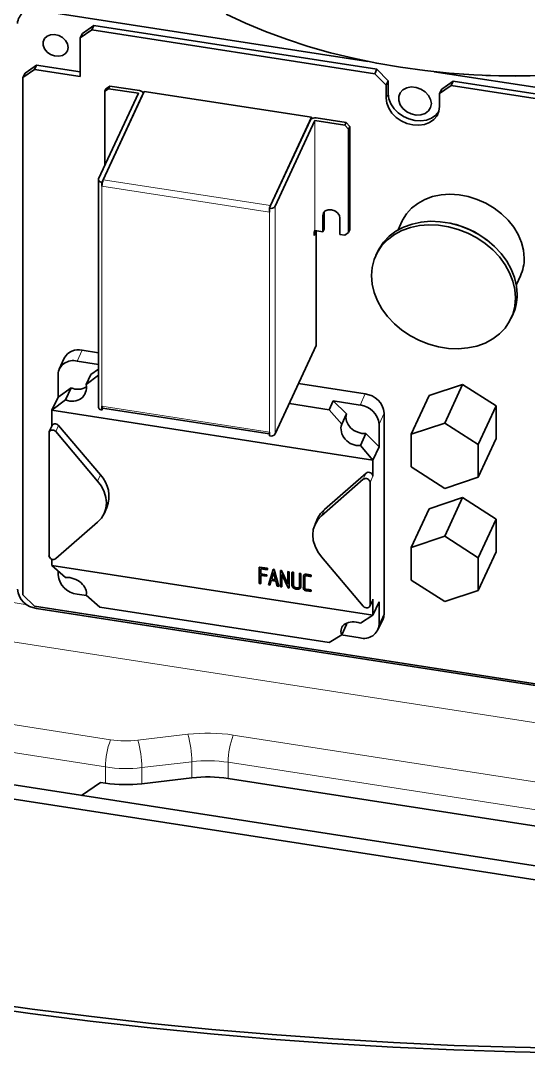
# Paper-space layout 'Blatt1' of a CAD drawing. Header units: millimetres. Extents: x 0 to 1189, y 0 to 841.
# Drawn here: x 917.9 to 943.5, y 360.8 to 412.9 of the extents above; entities that cross this region are included whole.
import ezdxf

# ---------------------------------------------------------------- set-up
doc = ezdxf.new("R2010")
doc.units = ezdxf.units.MM

psp = doc.layouts.new('Blatt1')

# ---------------------------------------------------------------- linework, layer by layer
at = {"color": 7, "linetype": 'Continuous', "lineweight": 35}
for p, q in [((918.681, 413.434), (935.42, 410.844)), ((920.999, 412.259), (921.579, 412.659)), ((921.579, 412.659), (921.475, 412.436)), ((935.874, 410.448), (921.579, 412.659)), ((921.475, 412.436), (920.895, 412.036)), ((920.895, 412.036), (920.999, 412.259)), ((920.895, 412.036), (920.895, 410.076)), ((935.771, 410.225), (921.475, 412.436)), ((918.101, 410.257), (918.681, 410.658)), ((918.681, 410.658), (918.577, 410.434)), ((920.895, 410.315), (918.681, 410.658)), ((935.771, 410.225), (935.874, 410.448)), ((935.874, 410.448), (936.454, 409.868)), ((918.577, 410.434), (917.998, 410.034)), ((917.998, 410.034), (918.101, 410.257)), ((917.998, 410.034), (917.998, 383.905)), ((920.895, 410.076), (918.577, 410.434)), ((936.35, 409.645), (935.771, 410.225)), ((938.777, 410.325), (951.897, 408.296)), ((922.321, 409.467), (922.128, 409.334)), ((922.128, 409.334), (922.19, 409.467)), ((922.19, 409.467), (922.383, 409.601)), ((922.383, 409.601), (922.321, 409.467)), ((922.321, 409.467), (923.827, 409.234)), ((922.383, 409.601), (923.889, 409.368)), ((936.454, 409.868), (936.35, 409.645)), ((936.35, 409.645), (936.35, 408.992)), ((936.454, 409.868), (936.454, 409.215)), ((939.634, 409.627), (939.055, 409.227)), ((939.055, 409.227), (939.158, 409.45)), ((939.158, 409.45), (939.738, 409.85)), ((939.738, 409.85), (939.634, 409.627)), ((956.828, 406.967), (939.634, 409.627)), ((956.931, 407.19), (939.738, 409.85)), ((921.819, 404.907), (923.828, 409.234)), ((922.051, 404.871), (924.059, 409.198)), ((924.122, 409.332), (922.052, 404.871)), ((922.128, 405.571), (922.128, 409.334)), ((924.068, 409.214), (924.068, 409.234)), ((932.582, 408.023), (924.122, 409.332)), ((939.055, 408.573), (939.055, 409.227)), ((930.512, 403.562), (932.582, 408.023)), ((932.521, 407.889), (930.513, 403.562)), ((932.753, 407.853), (930.745, 403.526)), ((932.582, 408.023), (932.582, 407.951)), ((932.753, 407.853), (934.26, 407.62)), ((932.815, 407.987), (934.322, 407.754)), ((934.26, 407.62), (934.322, 407.754)), ((934.453, 407.427), (934.26, 407.62)), ((934.322, 407.754), (934.515, 407.561)), ((934.515, 407.561), (934.453, 407.427)), ((934.453, 407.427), (934.453, 402.201)), ((934.515, 407.561), (934.515, 402.335)), ((921.811, 404.871), (921.811, 393.374)), ((922.052, 404.871), (921.989, 404.737)), ((921.989, 404.541), (921.989, 404.737)), ((922.052, 404.87), (922.052, 404.871)), ((921.99, 404.542), (921.989, 404.541)), ((921.989, 404.541), (921.99, 404.541)), ((930.512, 403.562), (930.45, 403.428)), ((930.45, 403.428), (930.45, 403.232)), ((930.45, 403.255), (930.45, 403.232)), ((930.45, 403.233), (930.45, 403.232)), ((930.45, 403.232), (930.45, 403.232)), ((930.512, 403.562), (930.506, 403.549)), ((933.215, 403.241), (933.211, 403.19)), ((933.211, 403.19), (933.211, 402.373)), ((933.149, 403.056), (933.149, 402.24)), ((934.018, 402.105), (934.018, 402.922)), ((937.168, 402.786), (936.961, 402.341)), ((932.753, 402.301), (932.711, 402.211)), ((932.711, 402.048), (932.815, 402.271)), ((932.711, 402.211), (932.711, 402.048)), ((932.815, 402.271), (932.744, 402.282)), ((933.149, 402.24), (932.753, 402.301)), ((932.815, 396.49), (932.815, 402.271)), ((933.211, 402.373), (933.149, 402.24)), ((934.26, 402.068), (934.018, 402.105)), ((934.26, 402.068), (934.453, 402.201)), ((934.453, 402.201), (934.515, 402.335)), ((935.914, 401.226), (935.832, 401.048)), ((942.93, 399.571), (943.136, 400.016)), ((942.671, 397.874), (942.754, 398.052)), ((930.745, 392.03), (932.815, 396.49)), ((920.085, 395.866), (919.826, 395.308)), ((921.811, 396.135), (920.992, 396.261)), ((921.811, 395.537), (920.733, 395.704)), ((919.767, 395.037), (919.767, 393.894)), ((921.185, 394.526), (921.422, 395.036)), ((921.811, 394.998), (921.185, 394.526)), ((921.422, 395.036), (921.811, 395.305)), ((919.767, 393.894), (920.431, 394.352)), ((920.431, 394.352), (920.15, 393.747)), ((935.288, 394.05), (931.924, 394.57)), ((940.214, 394.53), (938.524, 393.966)), ((939.308, 392.578), (940.214, 394.53)), ((941.904, 393.443), (940.214, 394.53)), ((919.457, 393.224), (919.767, 393.894)), ((937.618, 392.015), (938.524, 393.966)), ((920.15, 393.747), (919.457, 393.224)), ((921.99, 393.436), (921.989, 393.436)), ((921.989, 393.24), (921.989, 393.436)), ((922.031, 393.33), (921.989, 393.24)), ((922.015, 393.333), (930.45, 392.028)), ((931.458, 393.567), (933.47, 393.256)), ((933.47, 393.256), (933.677, 393.702)), ((933.47, 393.256), (934.104, 392.528)), ((935.029, 393.492), (933.677, 393.702)), ((933.677, 393.702), (934.341, 393.038)), ((940.999, 391.492), (941.904, 393.443)), ((941.904, 391.793), (941.904, 393.443)), ((919.457, 393.224), (935.684, 390.714)), ((919.457, 393.224), (919.457, 392.436)), ((934.341, 393.038), (934.104, 392.528)), ((936.254, 382.959), (936.254, 393.084)), ((919.469, 392.461), (919.324, 392.149)), ((921.913, 389.964), (919.799, 392.458)), ((935.995, 391.383), (935.995, 392.527)), ((939.308, 392.578), (937.618, 392.015)), ((940.999, 391.492), (939.308, 392.578)), ((919.312, 392.095), (919.312, 385.891)), ((921.768, 389.652), (919.654, 392.146)), ((930.45, 392.128), (930.45, 391.931)), ((930.45, 392.128), (930.45, 392.128)), ((930.45, 392.128), (930.45, 392.107)), ((935.05, 391.442), (935.331, 392.047)), ((935.331, 392.047), (935.995, 391.383)), ((937.618, 392.015), (937.618, 390.365)), ((940.999, 389.842), (941.904, 391.793)), ((935.05, 391.442), (935.684, 390.714)), ((935.995, 391.383), (935.684, 390.714)), ((940.999, 389.842), (940.999, 391.492)), ((935.684, 389.897), (935.684, 390.714)), ((937.618, 390.365), (939.308, 389.278)), ((935.197, 389.742), (933.083, 387.902)), ((935.342, 390.054), (933.228, 388.214)), ((935.539, 383.38), (935.539, 389.585)), ((939.308, 389.278), (940.999, 389.842)), ((940.214, 388.814), (938.524, 388.251)), ((939.308, 386.862), (940.214, 388.814)), ((941.904, 387.728), (940.214, 388.814)), ((922.092, 388.001), (922.237, 388.314)), ((937.618, 386.299), (938.524, 388.251)), ((919.654, 385.734), (921.768, 387.574)), ((932.904, 387.786), (932.759, 387.474)), ((940.999, 385.776), (941.904, 387.728)), ((941.904, 386.078), (941.904, 387.728)), ((939.308, 386.862), (937.618, 386.299)), ((940.999, 385.776), (939.308, 386.862)), ((937.618, 386.299), (937.618, 384.649)), ((940.999, 384.126), (941.904, 386.078)), ((919.457, 385.71), (919.457, 385.386)), ((933.083, 385.823), (935.197, 383.329)), ((940.999, 384.126), (940.999, 385.776)), ((919.457, 385.386), (935.684, 382.875)), ((919.457, 385.386), (920.15, 384.785)), ((919.767, 385.117), (919.767, 384.912)), ((929.937, 385.297), (929.942, 385.308)), ((929.937, 385.297), (930.342, 385.234)), ((929.937, 384.48), (929.937, 385.297)), ((929.942, 385.308), (930.347, 385.245)), ((930.342, 385.175), (930.007, 385.227)), ((930.007, 385.227), (930.007, 384.949)), ((930.007, 384.949), (930.012, 384.96)), ((930.007, 384.949), (930.324, 384.9)), ((930.324, 384.841), (930.007, 384.89)), ((930.007, 384.89), (930.007, 384.469)), ((930.012, 385.226), (930.012, 384.96)), ((930.012, 384.96), (930.329, 384.911)), ((930.012, 384.889), (930.012, 384.481)), ((930.324, 384.9), (930.329, 384.911)), ((930.324, 384.9), (930.324, 384.841)), ((930.329, 384.911), (930.329, 384.852)), ((930.342, 385.234), (930.347, 385.245)), ((930.342, 385.234), (930.342, 385.175)), ((930.342, 385.175), (930.347, 385.187)), ((930.347, 385.245), (930.347, 385.187)), ((930.403, 384.411), (930.638, 385.188)), ((930.662, 385.036), (930.567, 384.692)), ((930.663, 385.032), (930.572, 384.703)), ((930.638, 385.188), (930.644, 385.199)), ((930.638, 385.188), (930.691, 385.18)), ((930.644, 385.199), (930.696, 385.191)), ((930.761, 384.662), (930.662, 385.036)), ((930.691, 385.18), (930.696, 385.191)), ((930.691, 385.18), (930.914, 384.332)), ((930.696, 385.191), (930.919, 384.343)), ((931.006, 385.131), (931.011, 385.142)), ((931.006, 384.316), (931.006, 385.131)), ((931.006, 385.131), (931.061, 385.122)), ((931.011, 385.142), (931.066, 385.133)), ((931.061, 385.122), (931.066, 385.133)), ((931.061, 385.122), (931.377, 384.443)), ((931.066, 385.133), (931.377, 384.465)), ((931.392, 384.256), (931.077, 384.936)), ((931.077, 384.936), (931.077, 384.305)), ((931.082, 384.924), (931.082, 384.316)), ((931.377, 385.074), (931.382, 385.085)), ((931.377, 384.443), (931.377, 385.074)), ((931.377, 385.074), (931.45, 385.063)), ((931.382, 385.085), (931.455, 385.074)), ((931.45, 385.063), (931.455, 385.074)), ((931.45, 385.063), (931.45, 384.247)), ((931.455, 385.074), (931.455, 384.259)), ((931.588, 385.041), (931.593, 385.052)), ((931.588, 385.041), (931.656, 385.031)), ((931.593, 385.052), (931.662, 385.042)), ((931.656, 385.031), (931.662, 385.042)), ((931.966, 384.983), (931.971, 384.994)), ((931.966, 384.983), (932.035, 384.972)), ((931.971, 384.994), (932.041, 384.983)), ((932.035, 384.972), (932.041, 384.983)), ((932.563, 384.891), (932.568, 384.902)), ((932.563, 384.891), (932.563, 384.831)), ((932.568, 384.902), (932.568, 384.842)), ((930.007, 384.469), (929.937, 384.48)), ((930.007, 384.469), (930.012, 384.481)), ((930.324, 384.841), (930.329, 384.852)), ((930.473, 384.4), (930.403, 384.411)), ((930.544, 384.635), (930.473, 384.4)), ((930.473, 384.4), (930.478, 384.411)), ((930.545, 384.635), (930.478, 384.411)), ((930.777, 384.599), (930.544, 384.635)), ((930.567, 384.692), (930.572, 384.703)), ((930.567, 384.692), (930.761, 384.662)), ((930.572, 384.703), (930.757, 384.674)), ((930.846, 384.343), (930.777, 384.599)), ((932.563, 384.831), (932.568, 384.842)), ((937.618, 384.649), (939.308, 383.562)), ((917.998, 383.905), (918.577, 383.325)), ((920.733, 383.946), (921.206, 383.873)), ((921.185, 383.89), (921.878, 383.29)), ((930.914, 384.332), (930.846, 384.343)), ((930.914, 384.332), (930.919, 384.343)), ((931.077, 384.305), (931.006, 384.316)), ((931.077, 384.305), (931.082, 384.316)), ((931.45, 384.247), (931.392, 384.256)), ((931.45, 384.247), (931.455, 384.259)), ((932.563, 384.134), (932.568, 384.145)), ((932.563, 384.134), (932.563, 384.075)), ((932.563, 384.075), (932.568, 384.086)), ((932.568, 384.145), (932.568, 384.086)), ((939.308, 383.562), (940.999, 384.126)), ((918.577, 383.325), (956.828, 377.409)), ((935.528, 383.326), (935.673, 383.638)), ((935.684, 382.875), (935.684, 383.693)), ((935.684, 382.875), (935.995, 383.545)), ((935.995, 382.401), (935.995, 383.545)), ((956.931, 377.305), (918.681, 383.222)), ((921.878, 383.29), (933.47, 381.497)), ((935.684, 382.875), (935.05, 382.481)), ((934.104, 381.892), (934.341, 382.402)), ((934.341, 382.402), (934.325, 382.468)), ((935.936, 382.13), (936.195, 382.687)), ((934.104, 381.892), (933.47, 381.497)), ((934.085, 381.88), (935.029, 381.734)), ((959.955, 367.741), (912.887, 375.022)), ((924, 374.365), (926.531, 374.664)), ((928.368, 374.632), (943.931, 372.225)), ((959.645, 367.072), (912.577, 374.353)), ((920.958, 373.773), (921.916, 374.435)), ((921.916, 374.435), (922.163, 374.397))]:
    psp.add_line(p, q, dxfattribs=at)
at = {"color": 8, "linetype": 'Continuous', "lineweight": 18}
for p, q in [((923.827, 409.234), (923.827, 409.233)), ((924.059, 409.196), (924.059, 409.198)), ((936.454, 409.215), (936.35, 408.992)), ((932.753, 407.853), (932.753, 402.301)), ((932.753, 402.301), (932.753, 407.853)), ((922.051, 404.871), (922.051, 404.871)), ((922.052, 404.871), (930.512, 403.562)), ((921.989, 393.436), (921.989, 404.541)), ((930.45, 403.232), (921.99, 404.541)), ((930.45, 403.232), (930.45, 392.128)), ((930.745, 403.526), (930.745, 392.03)), ((933.211, 403.19), (933.149, 403.056)), ((920.992, 396.261), (920.733, 395.704)), ((935.029, 393.492), (935.288, 394.05)), ((921.99, 393.436), (930.45, 392.128)), ((936.254, 393.084), (935.995, 392.527)), ((919.799, 392.458), (919.654, 392.146)), ((921.768, 389.652), (921.913, 389.964)), ((935.197, 389.742), (935.342, 390.054)), ((935.684, 389.897), (935.539, 389.585)), ((933.083, 387.902), (933.228, 388.214)), ((917.407, 383.527), (918.201, 383.404)), ((935.539, 383.38), (935.684, 383.693)), ((935.995, 382.401), (936.254, 382.959)), ((958.361, 375.212), (917.045, 381.603)), ((911.577, 378.265), (922.422, 376.587)), ((922.163, 375.213), (911.318, 376.891)), ((923.8, 376.564), (926.331, 376.863)), ((928.627, 376.823), (944.19, 374.416)), ((922.163, 374.397), (922.163, 375.213)), ((926.531, 375.48), (924, 375.181)), ((924, 375.181), (924, 374.365)), ((926.531, 374.664), (926.531, 375.48)), ((943.931, 373.041), (928.368, 375.449)), ((928.368, 375.449), (928.368, 374.632))]:
    psp.add_line(p, q, dxfattribs=at)
at = {"color": 7, "linetype": 'Continuous', "lineweight": 35, "flags": 128}
for points in [[(928.268, 413.236), (929.243, 412.779), (930.261, 412.353), (931.318, 411.962), (932.412, 411.605), (933.539, 411.284), (934.695, 411), (935.877, 410.754), (937.081, 410.547), (938.304, 410.379), (939.54, 410.251), (940.788, 410.163), (942.041, 410.116), (943.298, 410.109), (944.553, 410.143)], [(920.289, 411.552), (920.254, 411.381), (920.153, 411.24), (919.998, 411.143), (919.804, 411.101), (919.594, 411.119), (919.389, 411.194), (919.212, 411.319), (919.082, 411.48), (919.013, 411.66), (919.013, 411.839), (919.082, 411.997), (919.212, 412.118), (919.389, 412.188), (919.594, 412.2), (919.804, 412.153), (919.998, 412.051), (920.153, 411.906), (920.254, 411.734), (920.289, 411.552)], [(938.634, 408.714), (938.597, 408.514), (938.49, 408.343), (938.322, 408.216), (938.108, 408.144), (937.868, 408.135), (937.622, 408.189), (937.392, 408.301), (937.2, 408.46), (937.061, 408.654), (936.988, 408.865), (936.988, 409.073), (937.061, 409.261), (937.2, 409.412), (937.392, 409.512), (937.622, 409.553), (937.868, 409.53), (938.108, 409.447), (938.322, 409.309), (938.49, 409.131), (938.597, 408.926), (938.634, 408.714)], [(924.059, 409.198), (924.067, 409.225), (924.066, 409.252), (924.055, 409.278), (924.035, 409.303), (924.008, 409.325), (923.974, 409.344), (923.934, 409.358), (923.889, 409.368)], [(936.35, 408.992), (936.384, 408.732), (936.484, 408.475), (936.645, 408.233), (936.859, 408.019), (937.116, 407.843), (937.402, 407.715), (937.703, 407.639), (938.004, 407.622), (938.289, 407.662), (938.546, 407.758), (938.76, 407.906), (938.921, 408.098), (939.021, 408.324), (939.055, 408.573)], [(936.454, 409.215), (936.488, 408.955), (936.588, 408.698), (936.749, 408.456), (936.963, 408.242), (937.219, 408.066), (937.505, 407.938), (937.806, 407.862), (938.107, 407.845), (938.393, 407.885), (938.649, 407.981), (938.863, 408.129), (939.016, 408.308)], [(921.819, 404.907), (921.812, 404.88), (921.813, 404.853), (921.824, 404.826), (921.843, 404.802), (921.871, 404.78), (921.905, 404.761), (921.945, 404.747), (921.989, 404.737)], [(937.168, 402.786), (937.184, 402.82), (937.381, 403.145), (937.637, 403.432), (937.946, 403.676), (938.303, 403.872), (938.699, 404.015), (939.126, 404.103), (939.575, 404.132), (940.036, 404.104), (940.499, 404.018), (940.956, 403.876), (941.395, 403.681), (941.807, 403.438), (942.185, 403.152), (942.519, 402.828), (942.802, 402.474), (943.029, 402.096), (943.195, 401.705), (943.296, 401.306), (943.33, 400.91)], [(934.018, 402.922), (933.985, 403.067), (933.891, 403.201), (933.75, 403.303), (933.584, 403.356), (933.417, 403.354), (933.276, 403.296), (933.182, 403.192), (933.149, 403.056)], [(935.914, 401.226), (935.994, 401.382), (936.223, 401.72), (936.509, 402.019), (936.848, 402.273), (937.234, 402.479), (937.659, 402.632), (938.115, 402.728), (938.593, 402.768), (939.086, 402.749), (939.583, 402.672), (940.075, 402.539), (940.553, 402.351), (941.009, 402.113), (941.434, 401.829), (941.82, 401.505), (942.159, 401.145), (942.445, 400.757), (942.674, 400.349), (942.841, 399.927), (942.942, 399.5), (942.976, 399.076)], [(942.893, 398.898), (942.859, 398.484), (942.758, 398.088), (942.591, 397.718), (942.363, 397.38), (942.076, 397.081), (941.737, 396.827), (941.351, 396.621), (940.927, 396.468), (940.471, 396.372), (939.992, 396.332), (939.5, 396.351), (939.003, 396.428), (938.51, 396.561), (938.032, 396.749), (937.576, 396.987), (937.151, 397.271), (936.766, 397.596), (936.426, 397.955), (936.14, 398.343), (935.911, 398.751), (935.745, 399.173), (935.644, 399.6), (935.61, 400.024), (935.644, 400.438), (935.745, 400.834), (935.911, 401.204), (936.14, 401.542), (936.426, 401.84), (936.766, 402.095), (937.151, 402.301), (937.576, 402.453), (938.032, 402.55), (938.51, 402.589), (939.003, 402.57), (939.5, 402.494), (939.992, 402.36), (940.471, 402.173), (940.927, 401.935), (941.351, 401.651), (941.737, 401.326), (942.076, 400.967), (942.363, 400.579), (942.591, 400.171), (942.758, 399.749), (942.859, 399.322), (942.893, 398.898)], [(921.989, 393.24), (921.945, 393.25), (921.905, 393.264), (921.871, 393.283), (921.843, 393.305), (921.824, 393.33), (921.813, 393.356), (921.811, 393.374)], [(935.331, 392.047), (935.122, 392.057), (934.913, 392.113), (934.719, 392.212), (934.552, 392.346), (934.423, 392.507), (934.342, 392.684), (934.314, 392.865), (934.341, 393.038)], [(919.654, 392.146), (919.61, 392.186), (919.556, 392.215), (919.498, 392.229), (919.44, 392.229), (919.388, 392.213), (919.347, 392.183), (919.321, 392.143), (919.312, 392.095)], [(919.469, 392.461), (919.492, 392.496), (919.533, 392.525), (919.585, 392.541), (919.643, 392.542), (919.701, 392.527), (919.755, 392.498), (919.799, 392.458)], [(921.768, 387.574), (921.957, 387.776), (922.096, 388.01), (922.181, 388.269), (922.21, 388.544), (922.181, 388.829), (922.096, 389.114), (921.957, 389.391), (921.768, 389.652)], [(933.228, 388.214), (933.039, 388.011), (932.904, 387.786)], [(933.083, 387.902), (932.894, 387.699), (932.755, 387.465), (932.67, 387.207), (932.642, 386.931), (932.67, 386.646), (932.755, 386.361), (932.894, 386.084), (933.083, 385.823)], [(935.197, 383.329), (935.241, 383.289), (935.295, 383.261), (935.354, 383.246), (935.411, 383.246), (935.463, 383.262), (935.504, 383.292), (935.53, 383.333), (935.539, 383.38)], [(935.684, 383.693), (935.675, 383.645), (935.673, 383.638)], [(936.254, 382.959), (936.235, 382.803), (936.195, 382.687)], [(894.9, 367.253), (897.749, 366.556), (900.626, 365.897), (903.527, 365.277), (906.453, 364.695), (909.401, 364.152), (912.37, 363.648), (915.359, 363.185), (918.365, 362.761), (921.387, 362.377), (924.424, 362.033), (927.473, 361.73), (930.534, 361.467), (933.605, 361.245), (936.683, 361.064), (939.768, 360.924), (942.858, 360.825), (945.951, 360.767), (949.045, 360.75), (952.139, 360.775)], [(895.061, 367.465), (897.901, 366.77), (900.769, 366.113), (903.662, 365.494), (906.579, 364.914), (909.519, 364.373), (912.479, 363.871), (915.458, 363.408), (918.455, 362.986), (921.468, 362.603), (924.496, 362.26), (927.537, 361.958), (930.588, 361.696), (933.65, 361.475), (936.719, 361.294), (939.795, 361.154), (942.875, 361.056), (945.959, 360.998), (949.044, 360.981), (952.129, 361.005)]]:
    psp.add_lwpolyline(points, dxfattribs=at)
at = {"color": 7, "linetype": 'Continuous', "lineweight": 35}
for centre, radius, start, end in [((918.472, 412.704), 0.759, 74.0052, 175.2575), ((923.827, 409.234), 0.000252, 352.4967, 97.5096), ((932.744, 407.711), 0.285, 75.4757, 141.3904), ((932.753, 407.853), 0.000475, 75.4757, 141.3904), ((922.907, 404.539), 0.917, 158.7728, 179.8941), ((922.051, 404.871), 0.000252, 172.4967, 277.5096), ((930.522, 403.704), 0.285, 255.4757, 321.3904), ((930.512, 403.563), 0.000475, 255.4757, 321.3904), ((938.725, 398.327), 4.428, 52.1331, 78.0701), ((932.753, 402.3), 0.000475, 75.4757, 141.3904), ((941.224, 400.898), 2.105, 335.2289, 0.3111), ((940.56, 399.063), 2.415, 335.244, 0.296), ((920.804, 395.455), 0.828, 76.8847, 150.2353), ((920.524, 394.974), 0.759, 74.0052, 175.2575), ((920.765, 395.144), 0.859, 247.1575, 300.5945), ((935.174, 392.97), 1.086, 6.0231, 83.9752), ((922.109, 393.411), 0.122, 167.8994, 219.7459), ((934.915, 392.413), 1.086, 6.0231, 83.9752), ((930.522, 392.208), 0.285, 255.4757, 321.3904), ((920.786, 388.886), 1.56, 338.4665, 43.7263), ((935.322, 389.562), 0.219, 6.0449, 124.7114), ((935.467, 389.874), 0.219, 6.0449, 124.7114), ((919.529, 385.914), 0.219, 186.0449, 304.7114), ((920.847, 385.025), 1.086, 186.0231, 263.9752), ((918.795, 384.302), 1.086, 186.0231, 263.9752), ((935.238, 382.464), 0.759, 254.0052, 355.2575), ((927.332, 367.86), 6.851, 81.3013, 96.7153), ((923.199, 381.169), 6.851, 261.3013, 276.7153)]:
    psp.add_arc(centre, radius, start, end, dxfattribs=at)
at = {"color": 8, "linetype": 'Continuous', "lineweight": 18}
for centre, radius, start, end in [((942.879, 443.853), 33.763, 264.9251, 275.0749), ((925.978, 375.206), 3.815, 158.7728, 179.8941), ((923.199, 381.666), 5.138, 261.3013, 276.7153), ((919.115, 375.178), 4.885, 0.0345, 16.4723), ((927.332, 368.358), 8.563, 81.3013, 96.7153), ((921.647, 375.477), 4.885, 0.0345, 16.4723), ((932.183, 375.442), 3.815, 158.7728, 179.8941), ((927.332, 368.677), 6.851, 81.3013, 96.7153), ((923.199, 381.985), 6.851, 261.3013, 276.7153)]:
    psp.add_arc(centre, radius, start, end, dxfattribs=at)
at = {"color": 7, "linetype": 'Continuous', "lineweight": 35}
for centre, major_axis, ratio, start_param, end_param in [((920.391, 394.454), (0.699, -0.47), 0.879998, 4.946575, 7.029227), ((934.88, 392.213), (0.699, -0.47), 0.879998, 3.375779, 5.458431), ((920.391, 384.166), (0.785, -0.302), 0.69086, 0.048383, 2.131035), ((934.88, 381.924), (0.785, -0.302), 0.69086, 1.61918, 3.701832)]:
    psp.add_ellipse(centre, major_axis=major_axis, ratio=ratio, start_param=start_param, end_param=end_param, dxfattribs=at)
for points, knots in [([(932.035, 384.972), (932.037, 384.816), (932.038, 384.621), (932.033, 384.39), (932.042, 384.288), (932, 384.224), (931.95, 384.195), (931.887, 384.183), (931.817, 384.187), (931.745, 384.204), (931.679, 384.238), (931.626, 384.283), (931.581, 384.36), (931.59, 384.459), (931.585, 384.691), (931.587, 384.886), (931.588, 385.041)], [0, 0, 0, 0, 0.250397, 0.312996, 0.376745, 0.406811, 0.436449, 0.465755, 0.498309, 0.531619, 0.562542, 0.594033, 0.624117, 0.687028, 0.749622, 1, 1, 1, 1]), ([(931.656, 385.031), (931.657, 384.89), (931.657, 384.68), (931.656, 384.456), (931.657, 384.349), (931.696, 384.298), (931.753, 384.264), (931.815, 384.245), (931.877, 384.243), (931.93, 384.261), (931.966, 384.3), (931.966, 384.407), (931.966, 384.632), (931.966, 384.843), (931.966, 384.983)], [0, 0, 0, 0, 0.250433, 0.375649, 0.406881, 0.436948, 0.46992, 0.501587, 0.532233, 0.562485, 0.592375, 0.624217, 0.749478, 1, 1, 1, 1]), ([(931.662, 385.042), (931.662, 384.902), (931.662, 384.691), (931.662, 384.467), (931.662, 384.36), (931.702, 384.309), (931.758, 384.276), (931.821, 384.256), (931.882, 384.255), (931.936, 384.271), (931.954, 384.298), (931.963, 384.311)], [0, 0, 0, 0, 0.424137, 0.636205, 0.689099, 0.740021, 0.795863, 0.849495, 0.901397, 0.952632, 1, 1, 1, 1]), ([(932.041, 384.983), (932.042, 384.827), (932.045, 384.631), (932.037, 384.401), (932.051, 384.303), (932.019, 384.262), (932.011, 384.252)], [0, 0, 0, 0, 0.629919, 0.787399, 0.947771, 1, 1, 1, 1]), ([(932.563, 384.075), (932.494, 384.087), (932.39, 384.106), (932.268, 384.115), (932.203, 384.149), (932.155, 384.211), (932.171, 384.293), (932.166, 384.409), (932.168, 384.554), (932.166, 384.698), (932.169, 384.813), (932.164, 384.883), (932.206, 384.92), (932.268, 384.938), (932.391, 384.917), (932.494, 384.901), (932.563, 384.891)], [0, 0, 0, 0, 0.125294, 0.189243, 0.219054, 0.249026, 0.327962, 0.389713, 0.499982, 0.640324, 0.695459, 0.751486, 0.781313, 0.811457, 0.8747, 1, 1, 1, 1]), ([(932.178, 384.867), (932.178, 384.879), (932.178, 384.905), (932.212, 384.931), (932.272, 384.95), (932.397, 384.928), (932.5, 384.912), (932.568, 384.902)], [0, 0, 0, 0, 0.089894, 0.199128, 0.309518, 0.541128, 1, 1, 1, 1]), ([(932.563, 384.831), (932.504, 384.839), (932.414, 384.851), (932.315, 384.873), (932.272, 384.869), (932.255, 384.862), (932.243, 384.849), (932.23, 384.808), (932.239, 384.743), (932.236, 384.643), (932.237, 384.518), (932.236, 384.393), (932.238, 384.293), (932.235, 384.244), (932.239, 384.213), (932.25, 384.197), (932.268, 384.184), (932.313, 384.169), (932.413, 384.16), (932.504, 384.144), (932.563, 384.134)], [0, 0, 0, 0, 0.125088, 0.19026, 0.205794, 0.21966, 0.233411, 0.248623, 0.328408, 0.390036, 0.500084, 0.640146, 0.701774, 0.750198, 0.764475, 0.777424, 0.791339, 0.808156, 0.874908, 1, 1, 1, 1]), ([(932.248, 384.856), (932.246, 384.852), (932.233, 384.819), (932.245, 384.754), (932.241, 384.655), (932.243, 384.529), (932.241, 384.405), (932.243, 384.304), (932.24, 384.255), (932.244, 384.224), (932.255, 384.208), (932.273, 384.196), (932.319, 384.18), (932.418, 384.172), (932.509, 384.156), (932.568, 384.145)], [0, 0, 0, 0, 0.0147016, 0.1193258, 0.2001392, 0.3444487, 0.5281153, 0.6089286, 0.6724282, 0.6911507, 0.7081307, 0.7263782, 0.7484299, 0.8359644, 1, 1, 1, 1])]:
    psp.add_open_spline(points, degree=3, knots=knots, dxfattribs=at)

doc.saveas('drawing.dxf')
